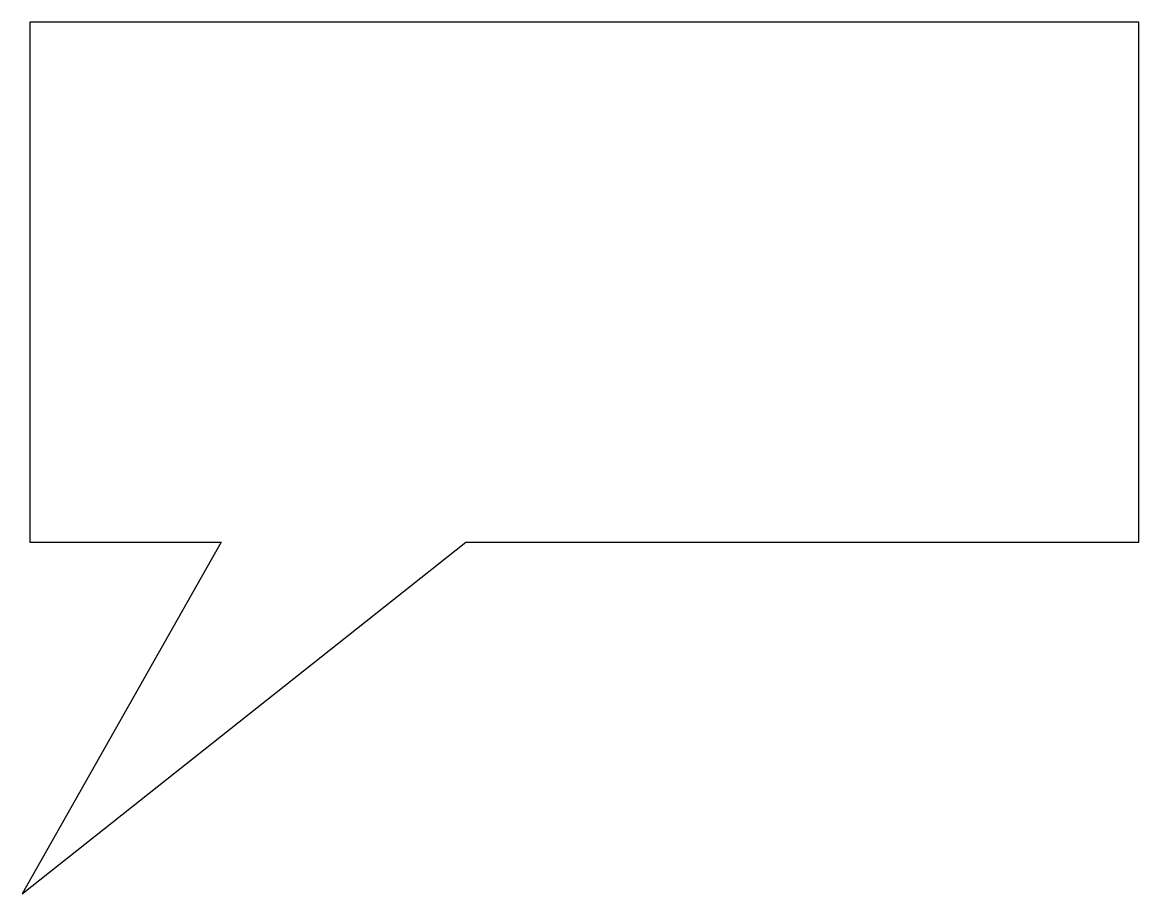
# Model space of a CAD drawing. Header units: centimetres. Extents: x -9.4 to 11.1, y -7.1 to 8.9.
import ezdxf

# ---------------------------------------------------------------- set-up
doc = ezdxf.new("R2010")
doc.units = ezdxf.units.CM
doc.header["$MEASUREMENT"] = 0
doc.layers.add('Camada 1', color=7, linetype='Continuous')

msp = doc.modelspace()

# ---------------------------------------------------------------- linework, layer by layer
at = {"layer": 'Camada 1'}
msp.add_open_spline([(-9.27502, 8.9408), (-9.27502, 8.9408), (11.14301, 8.9408), (11.14301, 8.9408), (11.14301, 8.9408), (11.14301, 8.9408), (11.14301, -0.63455), (11.14301, -0.63455), (11.14301, -0.63455), (11.14301, -0.63455), (-1.24862, -0.63455), (-1.24862, -0.63455), (-1.24862, -0.63455), (-1.24862, -0.63455), (-9.41583, -7.112), (-9.41583, -7.112), (-9.41583, -7.112), (-9.41583, -7.112), (-5.75466, -0.63455), (-5.75466, -0.63455), (-5.75466, -0.63455), (-5.75466, -0.63455), (-9.27502, -0.63455), (-9.27502, -0.63455), (-9.27502, -0.63455), (-9.27502, -0.63455), (-9.27502, 8.9408), (-9.27502, 8.9408)], degree=3, knots=[0, 0, 0, 0, 0.125, 0.125, 0.125, 0.125, 0.25, 0.25, 0.25, 0.25, 0.375, 0.375, 0.375, 0.375, 0.5, 0.5, 0.5, 0.5, 0.625, 0.625, 0.625, 0.625, 0.75, 0.75, 0.75, 0.75, 1, 1, 1, 1], dxfattribs=at)

doc.saveas('drawing.dxf')
